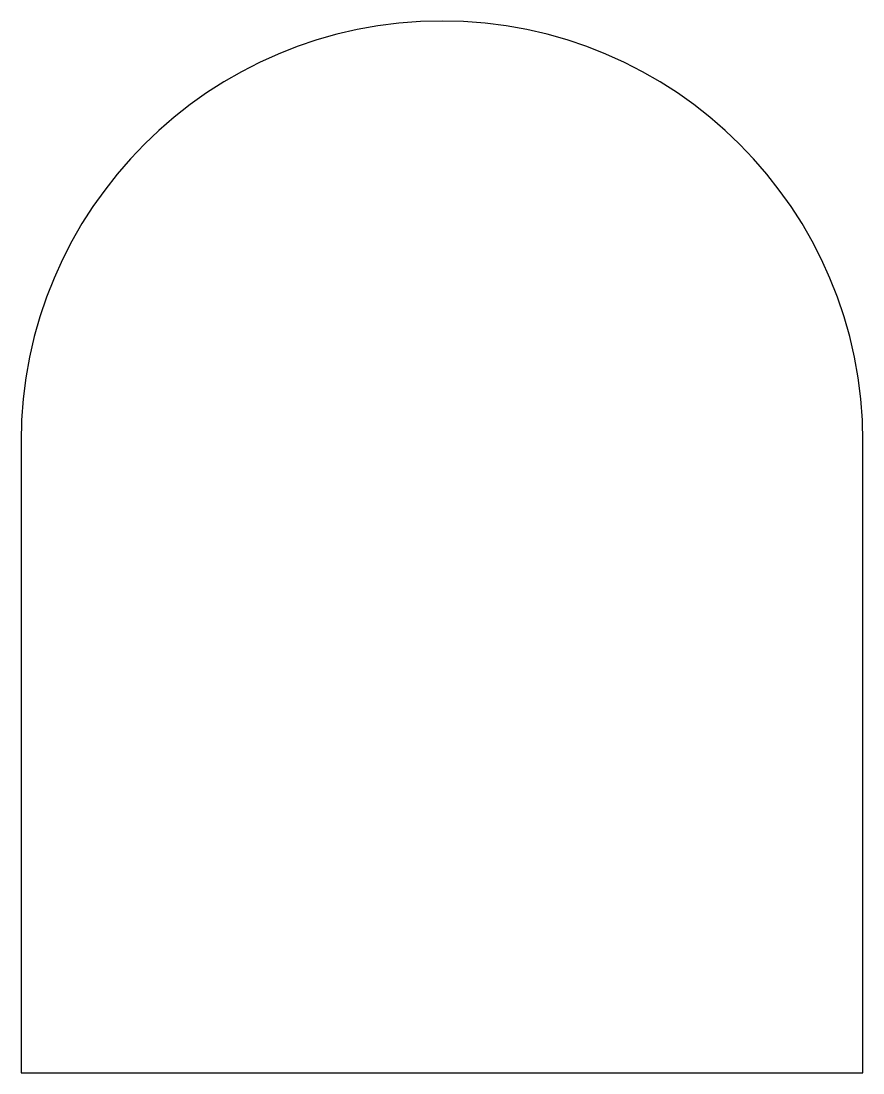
# Model space of a CAD drawing. Header units: millimetres. Extents: x 0 to 800, y 0 to 1000.
import ezdxf

# ---------------------------------------------------------------- set-up
doc = ezdxf.new("R2010")
doc.units = ezdxf.units.MM

msp = doc.modelspace()

# ---------------------------------------------------------------- linework, layer by layer
for p, q in [((0, 600), (0, 0)), ((800, 0), (800, 600)), ((0, 0), (800, 0))]:
    msp.add_line(p, q)
msp.add_arc((400, 600), 400, 0, 180)

doc.saveas('drawing.dxf')
